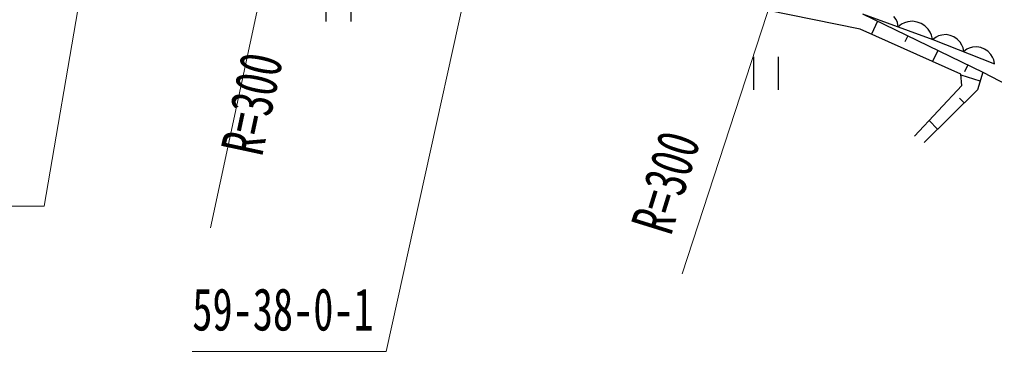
# Model space of a CAD drawing. Units: millimetres, scale not verified. Extents: x 40000 to 680000, y 20000 to 380000.
# Drawn here: x 208058 to 267146, y 239379 to 259481 of the extents above; entities that cross this region are included whole.
import ezdxf
from ezdxf.enums import TextEntityAlignment as Align

# ---------------------------------------------------------------- set-up
doc = ezdxf.new("R2010")
doc.units = ezdxf.units.MM
doc.header["$LTSCALE"] = 1000
for name, color, linetype, lineweight in [('M-BGD', 7, 'Continuous', 25), ('M-BMK-HTXT', 7, 'Continuous', 13), ('M-STR-HTXT', 7, 'Continuous', 13)]:
    doc.layers.add(name, color=color, linetype=linetype, lineweight=lineweight)
doc.styles.add('ＭＳ ゴシック', font='')
doc.styles.get('ＭＳ ゴシック').set_extended_font_data('MS Gothic')

msp = doc.modelspace()

# ---------------------------------------------------------------- linework, layer by layer
at = {"layer": 'M-BGD'}
for p, q in [((226629, 261364), (226628, 259363)), ((228149, 259363), (228149, 261364)), ((259009, 258888), (253329, 260057)), ((259151, 259815), (263418, 258277)), ((259151, 259815), (266441, 256286)), ((261180, 259475), (261054, 259667)), ((261263, 259298), (261180, 259475)), ((265114, 256180), (259009, 258888)), ((260062, 259374), (259683, 258589)), ((261315, 259035), (261263, 259298)), ((261514, 259197), (261315, 259035)), ((261683, 259277), (261514, 259197)), ((261893, 259341), (261683, 259277)), ((262186, 259376), (261893, 259341)), ((262450, 259328), (262186, 259376)), ((262698, 259238), (262450, 259328)), ((262932, 259107), (262698, 259238)), ((263135, 258894), (262932, 259107)), ((263256, 258710), (263135, 258894)), ((261885, 258491), (261710, 258130)), ((263336, 258541), (263256, 258710)), ((263385, 258289), (263336, 258541)), ((263603, 258419), (263418, 258277)), ((263418, 258277), (267152, 256805)), ((263758, 258487), (263603, 258419)), ((263951, 258540), (263758, 258487)), ((264219, 258564), (263951, 258540)), ((264457, 258513), (264219, 258564)), ((264680, 258425), (264457, 258513)), ((264888, 258299), (264680, 258425)), ((265068, 258100), (264888, 258299)), ((265173, 257929), (265068, 258100)), ((265240, 257774), (265173, 257929)), ((265279, 257543), (265240, 257774)), ((265464, 257686), (265279, 257543)), ((265619, 257753), (265464, 257686)), ((265812, 257806), (265619, 257753)), ((266079, 257830), (265812, 257806)), ((266317, 257779), (266079, 257830)), ((266541, 257691), (266317, 257779)), ((266749, 257566), (266541, 257691)), ((252534, 257222), (252534, 255221)), ((254054, 255221), (254055, 257221)), ((263707, 257609), (263387, 256946)), ((266929, 257366), (266749, 257566)), ((267034, 257196), (266929, 257366)), ((267101, 257040), (267034, 257196)), ((267139, 256810), (267101, 257040)), ((265530, 256727), (265332, 256319)), ((265167, 255490), (265114, 256180)), ((266282, 255755), (265120, 256104)), ((266441, 256286), (266123, 255224)), ((266441, 256286), (269785, 254566)), ((262300, 252411), (265167, 255490)), ((266123, 255224), (262884, 252039)), ((265313, 254428), (265022, 254724)), ((263694, 252835), (263181, 253357))]:
    msp.add_line(p, q, dxfattribs=at)
at = {"layer": 'M-BMK-HTXT'}
for p, q in [((219637, 246859), (226726, 280003)), ((248217, 244083), (257274, 271764))]:
    msp.add_line(p, q, dxfattribs=at)
at = {"layer": 'M-STR-HTXT'}
for p, q in [((214209, 275239), (209556, 248172)), ((237999, 274411), (230282, 239379)), ((209556, 248172), (181551, 248175)), ((230282, 239379), (218530, 239380))]:
    msp.add_line(p, q, dxfattribs=at)

# ---------------------------------------------------------------- texts
at = {"layer": 'M-BMK-HTXT', "style": 'ＭＳ ゴシック', "width": 0.7}
for rotation, p in [(77.893, (223507, 250967)), (72.793, (248271, 246104))]:
    msp.add_text('R=300', height=2566, rotation=rotation, dxfattribs=at).set_placement(p, align=Align.BOTTOM_LEFT)
at = {"layer": 'M-STR-HTXT', "style": 'ＭＳ ゴシック', "width": 0.7}
msp.add_text('59-38-0-1', height=2566, rotation=359.993, dxfattribs=at).set_placement((218530, 239880), align=Align.BOTTOM_LEFT)

doc.saveas('drawing.dxf')
